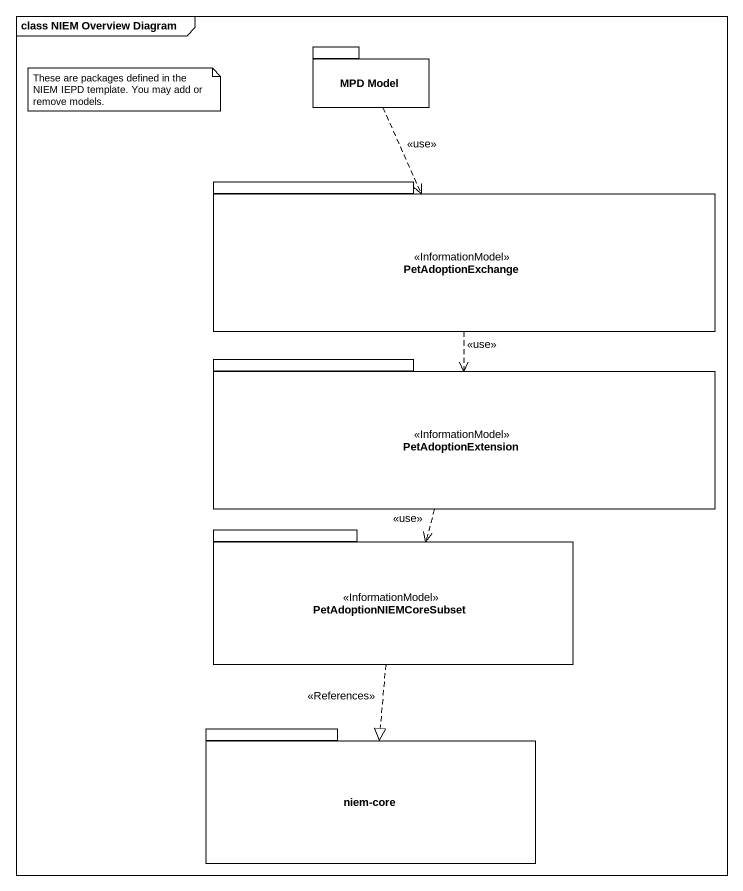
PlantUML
@startuml
mainframe class NIEM Overview Diagram
package "MPD Model" as MPD_Model {
}
package PetAdoptionExchange <<InformationModel>> {
}
package PetAdoptionExtension <<InformationModel>> {
}
package PetAdoptionNIEMCoreSubset <<InformationModel>> {
}
package "niem-core" as niem_core {
}
MPD_Model ..> PetAdoptionExchange : <<use>>
PetAdoptionExchange ..> PetAdoptionExtension : <<use>>
PetAdoptionExtension ..> PetAdoptionNIEMCoreSubset : <<use>>
PetAdoptionNIEMCoreSubset ..|> niem_core : <<References>>
note as N1
  These are packages defined in the NIEM IEPD template. You may add or remove models.
end note
@enduml
